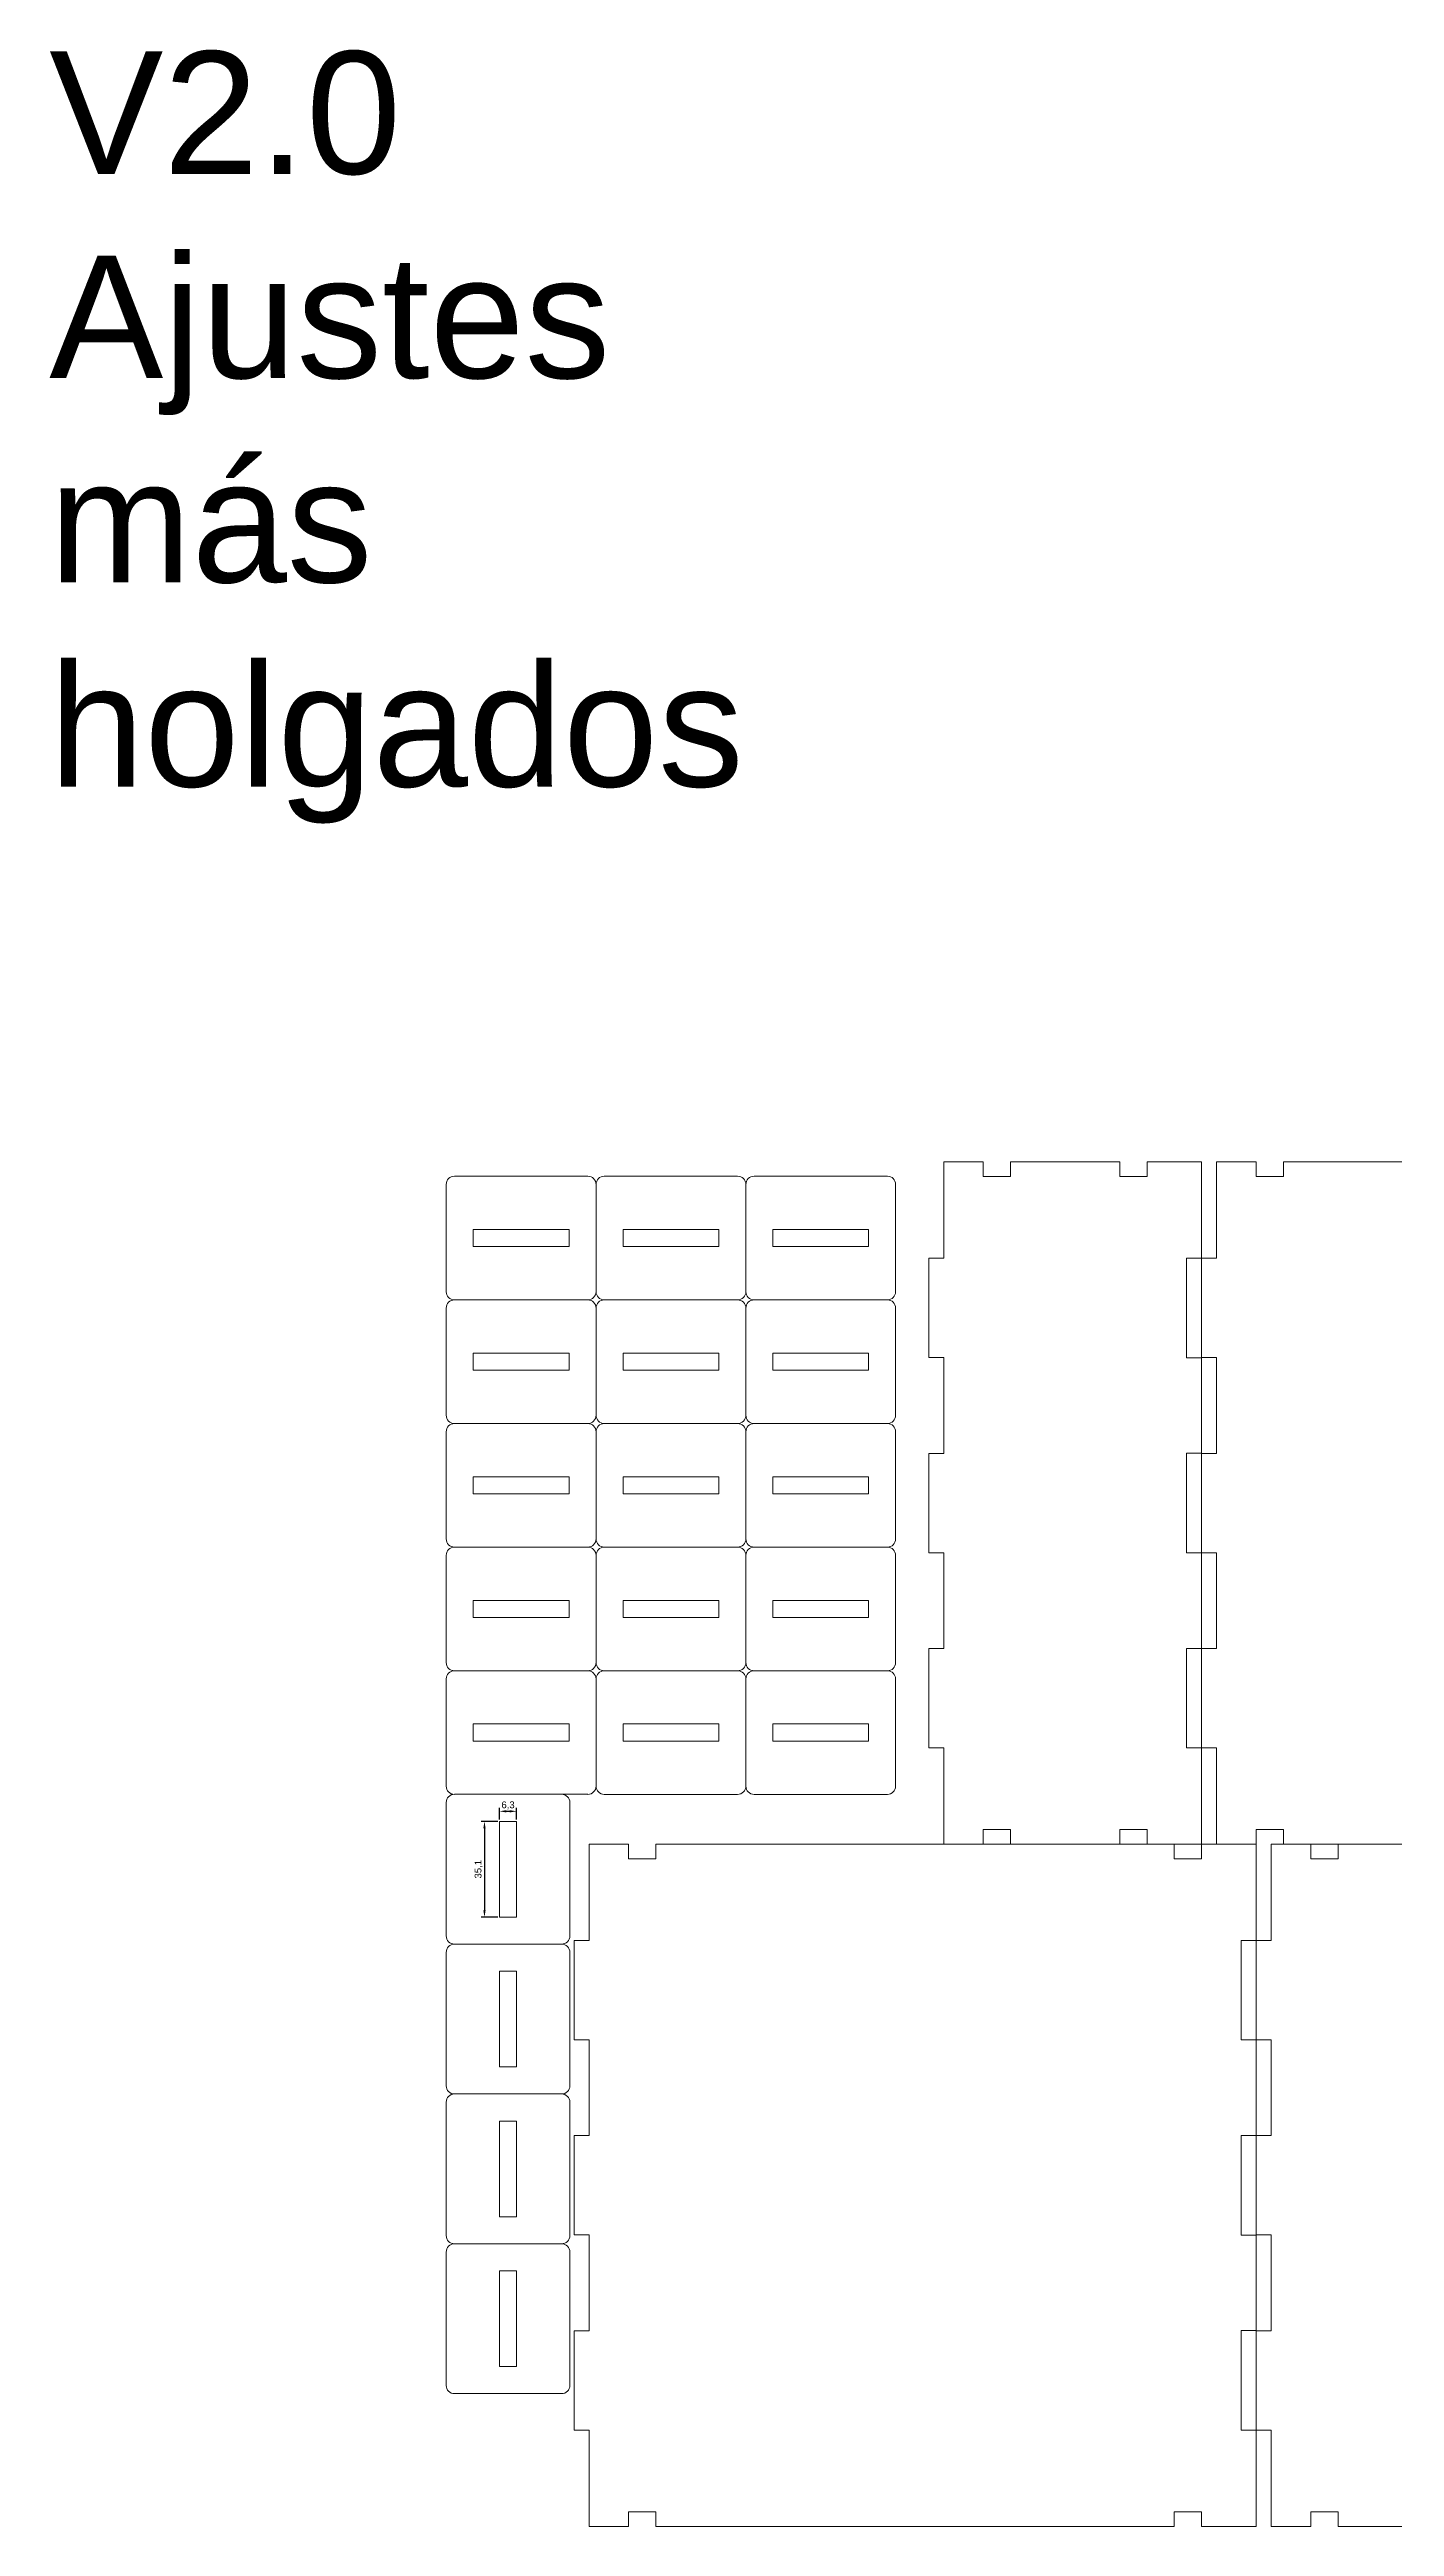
# Model space of a CAD drawing. Header units: millimetres. Extents: x 883 to 14654, y 5219 to 8318.
# Drawn here: x 6245 to 6738, y 7246 to 8153 of the extents above; entities that cross this region are included whole.
import ezdxf

# ---------------------------------------------------------------- set-up
doc = ezdxf.new("R2010")
doc.units = ezdxf.units.MM
doc.header["$LTSCALE"] = 0.05
doc.header["$PDMODE"] = 35
doc.header["$PDSIZE"] = 2
doc.layers.add('Corte', color=1, linetype='Continuous', lineweight=5)
doc.styles.get("Standard").update_dxf_attribs({"font": 'arial.ttf'})
doc.dimstyles.new('ISO-25', dxfattribs={"dimtxt": 2.5, "dimasz": 2.5, "dimexe": 1.25, "dimexo": 0.625, "dimtad": 1, "dimtxsty": 'Standard', "dimcen": 2.5, "dimadec": 0, "dimazin": 0, "dimtfac": 1, "dimtmove": 0, "dimatfit": 3, "dimfxl": 1, "dimarcsym": 0})

# ---------------------------------------------------------------- blocks, each defined once
blk = doc.blocks.new('*D14')
at = {"layer": 'Corte', "color": 0, "linetype": 'Continuous', "lineweight": -2, "transparency": 16777216}
for p, q in [((6409.89, 7504.76), (6409.89, 7509.07)), ((6412.39, 7507.82), (6413.69, 7507.82)), ((6416.19, 7504.76), (6416.19, 7509.07))]:
    blk.add_line(p, q, dxfattribs=at)
at = {"layer": 'Corte', "color": 0, "linetype": 'Continuous', "lineweight": 5, "transparency": 16777216}
for points in [[(6412.39, 7508.23), (6412.39, 7507.4), (6409.89, 7507.82)], [(6413.69, 7508.23), (6413.69, 7507.4), (6416.19, 7507.82)]]:
    blk.add_solid(points, dxfattribs=at)
at = {"layer": 'Defpoints', "color": 0, "linetype": 'Continuous', "lineweight": 5, "transparency": 16777216}
for p in [(6416.19, 7507.82), (6409.89, 7504.14), (6416.19, 7504.14)]:
    blk.add_point(p, dxfattribs=at)
at = {"layer": 'Corte', "color": 0, "linetype": 'Continuous', "lineweight": 5, "transparency": 16777216, "insert": (6413.04, 7509.95), "char_height": 2.5, "attachment_point": 5}
blk.add_mtext('6,3', dxfattribs=at)
blk = doc.blocks.new('*D15')
at = {"layer": 'Corte', "color": 0, "linetype": 'Continuous', "lineweight": -2, "transparency": 16777216}
for p, q in [((6409.27, 7504.14), (6403.15, 7504.14)), ((6404.4, 7501.64), (6404.4, 7471.54)), ((6409.27, 7469.04), (6403.15, 7469.04))]:
    blk.add_line(p, q, dxfattribs=at)
at = {"layer": 'Corte', "color": 0, "linetype": 'Continuous', "lineweight": 5, "transparency": 16777216}
for points in [[(6403.99, 7501.64), (6404.82, 7501.64), (6404.4, 7504.14)], [(6403.99, 7471.54), (6404.82, 7471.54), (6404.4, 7469.04)]]:
    blk.add_solid(points, dxfattribs=at)
at = {"layer": 'Defpoints', "color": 0, "linetype": 'Continuous', "lineweight": 5, "transparency": 16777216}
for p in [(6409.89, 7504.14), (6404.4, 7469.04), (6409.89, 7469.04)]:
    blk.add_point(p, dxfattribs=at)
at = {"layer": 'Corte', "color": 0, "linetype": 'Continuous', "lineweight": 5, "transparency": 16777216, "insert": (6402.28, 7486.59), "char_height": 2.5, "attachment_point": 5, "rotation": 90}
blk.add_mtext('35,1', dxfattribs=at)

msp = doc.modelspace()

# ---------------------------------------------------------------- linework, layer by layer
at = {"layer": 'Corte', "color": 1, "linetype": 'Continuous', "lineweight": 5}
for p, q in [((6572.722, 7745.776), (6572.722, 7710.476)), ((6572.722, 7745.776), (6587.222, 7745.776)), ((6587.222, 7745.776), (6587.222, 7740.376)), ((6597.222, 7740.376), (6597.222, 7745.776)), ((6597.222, 7745.776), (6637.222, 7745.776)), ((6637.222, 7740.376), (6637.222, 7745.776)), ((6647.222, 7745.776), (6667.222, 7745.776)), ((6647.222, 7745.776), (6647.222, 7740.376)), ((6667.222, 7710.526), (6667.222, 7745.776)), ((6672.722, 7745.776), (6672.722, 7710.476)), ((6672.722, 7745.776), (6687.222, 7745.776)), ((6687.222, 7745.776), (6687.222, 7740.376)), ((6697.222, 7745.776), (7187.222, 7745.776)), ((6697.222, 7740.376), (6697.222, 7745.776)), ((6390.392, 7717.864), (6390.392, 7737.514)), ((6393.392, 7740.514), (6442.292, 7740.514)), ((6445.292, 7717.864), (6445.292, 7737.514)), ((6497.192, 7740.514), (6448.292, 7740.514)), ((6500.192, 7717.864), (6500.192, 7737.514)), ((6503.192, 7740.514), (6552.092, 7740.514)), ((6555.092, 7717.864), (6555.092, 7737.514)), ((6587.222, 7740.376), (6597.222, 7740.376)), ((6647.222, 7740.376), (6637.222, 7740.376)), ((6687.222, 7740.376), (6697.222, 7740.376)), ((6390.392, 7717.864), (6390.392, 7698.214)), ((6445.292, 7717.864), (6445.292, 7698.214)), ((6500.192, 7717.864), (6500.192, 7698.214)), ((6555.092, 7717.864), (6555.092, 7698.214)), ((6572.722, 7710.476), (6567.222, 7710.476)), ((6567.222, 7710.476), (6567.222, 7674.076)), ((6672.722, 7710.476), (6667.222, 7710.476)), ((6667.222, 7710.476), (6667.222, 7674.076)), ((6390.392, 7672.564), (6390.392, 7692.214)), ((6393.392, 7695.214), (6442.292, 7695.214)), ((6445.292, 7672.564), (6445.292, 7692.214)), ((6497.192, 7695.214), (6448.292, 7695.214)), ((6500.192, 7672.564), (6500.192, 7692.214)), ((6503.192, 7695.214), (6552.092, 7695.214)), ((6555.092, 7672.564), (6555.092, 7692.214)), ((6390.392, 7672.564), (6390.392, 7652.914)), ((6445.292, 7672.564), (6445.292, 7652.914)), ((6500.192, 7672.564), (6500.192, 7652.914)), ((6555.092, 7672.564), (6555.092, 7652.914)), ((6567.222, 7674.076), (6572.722, 7674.076)), ((6572.722, 7674.076), (6572.722, 7638.976)), ((6667.222, 7674.076), (6672.722, 7674.076)), ((6667.222, 7639.026), (6667.222, 7674.026)), ((6672.722, 7674.076), (6672.722, 7638.976)), ((6390.392, 7627.264), (6390.392, 7646.914)), ((6393.392, 7649.914), (6442.292, 7649.914)), ((6445.292, 7627.264), (6445.292, 7646.914)), ((6497.192, 7649.914), (6448.292, 7649.914)), ((6500.192, 7627.264), (6500.192, 7646.914)), ((6503.192, 7649.914), (6552.092, 7649.914)), ((6555.092, 7627.264), (6555.092, 7646.914)), ((6572.722, 7638.976), (6567.222, 7638.976)), ((6567.222, 7638.976), (6567.222, 7602.576)), ((6672.722, 7638.976), (6667.222, 7638.976)), ((6667.222, 7638.976), (6667.222, 7602.576)), ((6390.392, 7627.264), (6390.392, 7607.614)), ((6445.292, 7627.264), (6445.292, 7607.614)), ((6500.192, 7627.264), (6500.192, 7607.614)), ((6555.092, 7627.264), (6555.092, 7607.614)), ((6390.392, 7581.964), (6390.392, 7601.614)), ((6393.392, 7604.614), (6442.292, 7604.614)), ((6445.292, 7581.964), (6445.292, 7601.614)), ((6497.192, 7604.614), (6448.292, 7604.614)), ((6500.192, 7581.964), (6500.192, 7601.614)), ((6503.192, 7604.614), (6552.092, 7604.614)), ((6555.092, 7581.964), (6555.092, 7601.614)), ((6567.222, 7602.576), (6572.722, 7602.576)), ((6572.722, 7602.576), (6572.722, 7567.476)), ((6667.222, 7602.576), (6672.722, 7602.576)), ((6667.222, 7567.526), (6667.222, 7602.526)), ((6672.722, 7602.576), (6672.722, 7567.476)), ((6390.392, 7581.964), (6390.392, 7562.314)), ((6445.292, 7581.964), (6445.292, 7562.314)), ((6500.192, 7581.964), (6500.192, 7562.314)), ((6555.092, 7581.964), (6555.092, 7562.314)), ((6567.222, 7531.076), (6567.222, 7567.476)), ((6567.222, 7567.476), (6572.722, 7567.476)), ((6667.222, 7531.076), (6667.222, 7567.476)), ((6667.222, 7567.476), (6672.722, 7567.476)), ((6390.392, 7536.664), (6390.392, 7556.314)), ((6393.392, 7559.314), (6442.292, 7559.314)), ((6445.292, 7536.664), (6445.292, 7556.314)), ((6497.192, 7559.314), (6448.292, 7559.314)), ((6500.192, 7536.664), (6500.192, 7556.314)), ((6503.192, 7559.314), (6552.092, 7559.314)), ((6555.092, 7536.664), (6555.092, 7556.314)), ((6390.392, 7536.664), (6390.392, 7517.014)), ((6445.292, 7536.664), (6445.292, 7517.014)), ((6500.192, 7536.664), (6500.192, 7517.014)), ((6555.092, 7536.664), (6555.092, 7517.014)), ((6572.722, 7531.076), (6567.222, 7531.076)), ((6572.722, 7495.776), (6572.722, 7531.076)), ((6672.722, 7531.076), (6667.222, 7531.076)), ((6667.222, 7495.776), (6667.222, 7531.026)), ((6672.722, 7495.776), (6672.722, 7531.076)), ((6390.392, 7511.04), (6390.392, 7462.14)), ((6393.392, 7514.04), (6442.292, 7514.04)), ((6435.692, 7511.04), (6435.692, 7462.14)), ((6497.192, 7514.014), (6448.292, 7514.014)), ((6503.192, 7514.014), (6552.092, 7514.014)), ((6587.222, 7495.776), (6587.222, 7501.176)), ((6587.222, 7501.176), (6597.222, 7501.176)), ((6597.222, 7501.176), (6597.222, 7495.776)), ((6647.222, 7501.176), (6637.222, 7501.176)), ((6637.222, 7501.176), (6637.222, 7495.776)), ((6647.222, 7495.776), (6647.222, 7501.176)), ((6687.222, 7495.776), (6687.222, 7501.176)), ((6687.222, 7501.176), (6697.222, 7501.176)), ((6697.222, 7501.176), (6697.222, 7495.776)), ((6442.722, 7495.776), (6442.722, 7460.476)), ((6442.722, 7495.776), (6457.222, 7495.776)), ((6457.222, 7495.776), (6457.222, 7490.376)), ((6457.222, 7490.376), (6467.222, 7490.376)), ((6467.222, 7490.376), (6467.222, 7495.776)), ((6467.222, 7495.776), (6657.222, 7495.776)), ((6572.722, 7495.776), (6587.222, 7495.776)), ((6597.222, 7495.776), (6637.222, 7495.776)), ((6647.222, 7495.776), (6667.222, 7495.776)), ((6657.222, 7490.376), (6657.222, 7495.776)), ((6667.222, 7490.376), (6657.222, 7490.376)), ((6667.222, 7495.776), (6687.222, 7495.776)), ((6667.222, 7495.776), (6667.222, 7490.376)), ((6672.722, 7495.776), (6687.222, 7495.776)), ((6687.222, 7460.526), (6687.222, 7495.776)), ((6692.722, 7495.776), (6707.222, 7495.776)), ((6692.722, 7495.776), (6692.722, 7460.476)), ((6707.222, 7495.776), (6707.222, 7490.376)), ((6707.222, 7495.776), (6717.222, 7495.776)), ((6707.222, 7490.376), (6717.222, 7490.376)), ((6717.222, 7495.776), (6781.772, 7495.776)), ((6717.222, 7490.376), (6717.222, 7495.776)), ((6442.722, 7460.476), (6437.222, 7460.476)), ((6437.222, 7460.476), (6437.222, 7424.076)), ((6692.722, 7460.476), (6687.222, 7460.476)), ((6687.222, 7460.476), (6687.222, 7424.076)), ((6390.392, 7407.24), (6390.392, 7456.14)), ((6413.042, 7459.14), (6393.392, 7459.14)), ((6413.042, 7459.14), (6432.692, 7459.14)), ((6435.692, 7407.24), (6435.692, 7456.14)), ((6437.222, 7424.076), (6442.722, 7424.076)), ((6442.722, 7424.076), (6442.722, 7388.976)), ((6687.222, 7424.076), (6692.722, 7424.076)), ((6687.222, 7389.026), (6687.222, 7424.026)), ((6692.722, 7424.076), (6692.722, 7388.976)), ((6390.392, 7401.24), (6390.392, 7352.34)), ((6413.042, 7404.24), (6393.392, 7404.24)), ((6413.042, 7404.24), (6432.692, 7404.24)), ((6435.692, 7401.24), (6435.692, 7352.34)), ((6442.722, 7388.976), (6437.222, 7388.976)), ((6437.222, 7388.976), (6437.222, 7352.576)), ((6692.722, 7388.976), (6687.222, 7388.976)), ((6687.222, 7388.976), (6687.222, 7352.576)), ((6437.222, 7352.576), (6442.722, 7352.576)), ((6442.722, 7352.576), (6442.722, 7317.476)), ((6687.222, 7352.576), (6692.722, 7352.576)), ((6687.222, 7317.526), (6687.222, 7352.526)), ((6692.722, 7352.576), (6692.722, 7317.476)), ((6390.392, 7297.44), (6390.392, 7346.34)), ((6413.042, 7349.34), (6393.392, 7349.34)), ((6413.042, 7349.34), (6432.692, 7349.34)), ((6435.692, 7297.44), (6435.692, 7346.34)), ((6437.222, 7281.076), (6437.222, 7317.476)), ((6437.222, 7317.476), (6442.722, 7317.476)), ((6687.222, 7281.076), (6687.222, 7317.476)), ((6687.222, 7317.476), (6692.722, 7317.476)), ((6413.042, 7294.44), (6393.392, 7294.44)), ((6413.042, 7294.44), (6432.692, 7294.44)), ((6442.722, 7281.076), (6437.222, 7281.076)), ((6442.722, 7245.776), (6442.722, 7281.076)), ((6692.722, 7281.076), (6687.222, 7281.076)), ((6687.222, 7245.776), (6687.222, 7281.026)), ((6692.722, 7245.776), (6692.722, 7281.076)), ((6442.722, 7245.776), (6457.222, 7245.776)), ((6457.222, 7245.776), (6457.222, 7251.176)), ((6457.222, 7251.176), (6467.222, 7251.176)), ((6467.222, 7251.176), (6467.222, 7245.776)), ((6467.222, 7245.776), (6657.222, 7245.776)), ((6667.222, 7251.176), (6657.222, 7251.176)), ((6657.222, 7251.176), (6657.222, 7245.776)), ((6667.222, 7245.776), (6667.222, 7251.176)), ((6667.222, 7245.776), (6687.222, 7245.776)), ((6692.722, 7245.776), (6707.222, 7245.776)), ((6707.222, 7245.776), (6707.222, 7251.176)), ((6707.222, 7251.176), (6717.222, 7251.176)), ((6717.222, 7251.176), (6717.222, 7245.776)), ((6717.222, 7245.776), (7157.222, 7245.776))]:
    msp.add_line(p, q, dxfattribs=at)
at = {"layer": 'Corte', "linetype": 'Continuous', "lineweight": 5}
for p, q in [((6400.292, 7721.014), (6435.392, 7721.014)), ((6400.292, 7714.714), (6400.292, 7721.014)), ((6435.392, 7714.714), (6400.292, 7714.714)), ((6435.392, 7721.014), (6435.392, 7714.714)), ((6490.292, 7721.014), (6455.192, 7721.014)), ((6455.192, 7721.014), (6455.192, 7714.714)), ((6455.192, 7714.714), (6490.292, 7714.714)), ((6490.292, 7714.714), (6490.292, 7721.014)), ((6510.092, 7721.014), (6545.192, 7721.014)), ((6510.092, 7714.714), (6510.092, 7721.014)), ((6545.192, 7714.714), (6510.092, 7714.714)), ((6545.192, 7721.014), (6545.192, 7714.714)), ((6661.722, 7710.526), (6667.222, 7710.526)), ((6661.722, 7710.526), (6661.722, 7674.026)), ((6435.392, 7675.714), (6400.292, 7675.714)), ((6400.292, 7675.714), (6400.292, 7669.414)), ((6400.292, 7669.414), (6435.392, 7669.414)), ((6435.392, 7669.414), (6435.392, 7675.714)), ((6455.192, 7669.414), (6455.192, 7675.714)), ((6455.192, 7675.714), (6490.292, 7675.714)), ((6490.292, 7669.414), (6455.192, 7669.414)), ((6490.292, 7675.714), (6490.292, 7669.414)), ((6545.192, 7675.714), (6510.092, 7675.714)), ((6510.092, 7675.714), (6510.092, 7669.414)), ((6510.092, 7669.414), (6545.192, 7669.414)), ((6545.192, 7669.414), (6545.192, 7675.714)), ((6661.722, 7674.026), (6667.222, 7674.026)), ((6661.722, 7639.026), (6667.222, 7639.026)), ((6661.722, 7602.526), (6661.722, 7639.026)), ((6400.292, 7630.414), (6435.392, 7630.414)), ((6400.292, 7624.114), (6400.292, 7630.414)), ((6435.392, 7624.114), (6400.292, 7624.114)), ((6435.392, 7630.414), (6435.392, 7624.114)), ((6490.292, 7630.414), (6455.192, 7630.414)), ((6455.192, 7630.414), (6455.192, 7624.114)), ((6455.192, 7624.114), (6490.292, 7624.114)), ((6490.292, 7624.114), (6490.292, 7630.414)), ((6510.092, 7630.414), (6545.192, 7630.414)), ((6510.092, 7624.114), (6510.092, 7630.414)), ((6545.192, 7624.114), (6510.092, 7624.114)), ((6545.192, 7630.414), (6545.192, 7624.114)), ((6661.722, 7602.526), (6667.222, 7602.526)), ((6435.392, 7585.114), (6400.292, 7585.114)), ((6400.292, 7585.114), (6400.292, 7578.814)), ((6400.292, 7578.814), (6435.392, 7578.814)), ((6435.392, 7578.814), (6435.392, 7585.114)), ((6455.192, 7578.814), (6455.192, 7585.114)), ((6455.192, 7585.114), (6490.292, 7585.114)), ((6490.292, 7578.814), (6455.192, 7578.814)), ((6490.292, 7585.114), (6490.292, 7578.814)), ((6545.192, 7585.114), (6510.092, 7585.114)), ((6510.092, 7585.114), (6510.092, 7578.814)), ((6510.092, 7578.814), (6545.192, 7578.814)), ((6545.192, 7578.814), (6545.192, 7585.114)), ((6661.722, 7567.526), (6667.222, 7567.526)), ((6661.722, 7567.526), (6661.722, 7531.026)), ((6400.292, 7539.814), (6435.392, 7539.814)), ((6400.292, 7533.514), (6400.292, 7539.814)), ((6435.392, 7533.514), (6400.292, 7533.514)), ((6435.392, 7539.814), (6435.392, 7533.514)), ((6490.292, 7539.814), (6455.192, 7539.814)), ((6455.192, 7539.814), (6455.192, 7533.514)), ((6455.192, 7533.514), (6490.292, 7533.514)), ((6490.292, 7533.514), (6490.292, 7539.814)), ((6510.092, 7539.814), (6545.192, 7539.814)), ((6510.092, 7533.514), (6510.092, 7539.814)), ((6545.192, 7533.514), (6510.092, 7533.514)), ((6545.192, 7539.814), (6545.192, 7533.514)), ((6661.722, 7531.026), (6667.222, 7531.026)), ((6409.892, 7469.04), (6409.892, 7504.14)), ((6409.892, 7504.14), (6416.192, 7504.14)), ((6416.192, 7504.14), (6416.192, 7469.04)), ((6416.192, 7469.04), (6409.892, 7469.04)), ((6681.722, 7460.526), (6687.222, 7460.526)), ((6681.722, 7460.526), (6681.722, 7424.026)), ((6409.892, 7414.14), (6409.892, 7449.24)), ((6409.892, 7449.24), (6416.192, 7449.24)), ((6416.192, 7449.24), (6416.192, 7414.14)), ((6681.722, 7424.026), (6687.222, 7424.026)), ((6416.192, 7414.14), (6409.892, 7414.14)), ((6409.892, 7359.24), (6409.892, 7394.34)), ((6409.892, 7394.34), (6416.192, 7394.34)), ((6416.192, 7394.34), (6416.192, 7359.24)), ((6681.722, 7389.026), (6687.222, 7389.026)), ((6681.722, 7352.526), (6681.722, 7389.026)), ((6416.192, 7359.24), (6409.892, 7359.24)), ((6681.722, 7352.526), (6687.222, 7352.526)), ((6409.892, 7304.34), (6409.892, 7339.44)), ((6409.892, 7339.44), (6416.192, 7339.44)), ((6416.192, 7339.44), (6416.192, 7304.34)), ((6681.722, 7317.526), (6687.222, 7317.526)), ((6681.722, 7317.526), (6681.722, 7281.026)), ((6416.192, 7304.34), (6409.892, 7304.34)), ((6681.722, 7281.026), (6687.222, 7281.026))]:
    msp.add_line(p, q, dxfattribs=at)
at = {"layer": 'Corte', "color": 1, "linetype": 'Continuous', "lineweight": 5}
for centre, start, end in [((6393.392, 7737.514), 90, 180), ((6442.292, 7737.514), 0, 90), ((6448.292, 7737.514), 90, 180), ((6497.192, 7737.514), 0, 90), ((6503.192, 7737.514), 90, 180), ((6552.092, 7737.514), 0, 90), ((6393.392, 7698.214), 180, 270), ((6442.292, 7698.214), 270, 0), ((6448.292, 7698.214), 180, 270), ((6497.192, 7698.214), 270, 0), ((6503.192, 7698.214), 180, 270), ((6552.092, 7698.214), 270, 0), ((6393.392, 7692.214), 90, 180), ((6442.292, 7692.214), 0, 90), ((6448.292, 7692.214), 90, 180), ((6497.192, 7692.214), 0, 90), ((6503.192, 7692.214), 90, 180), ((6552.092, 7692.214), 0, 90), ((6393.392, 7652.914), 180, 270), ((6442.292, 7652.914), 270, 0), ((6448.292, 7652.914), 180, 270), ((6497.192, 7652.914), 270, 0), ((6503.192, 7652.914), 180, 270), ((6552.092, 7652.914), 270, 0), ((6393.392, 7646.914), 90, 180), ((6442.292, 7646.914), 0, 90), ((6448.292, 7646.914), 90, 180), ((6497.192, 7646.914), 0, 90), ((6503.192, 7646.914), 90, 180), ((6552.092, 7646.914), 0, 90), ((6393.392, 7607.614), 180, 270), ((6442.292, 7607.614), 270, 0), ((6448.292, 7607.614), 180, 270), ((6497.192, 7607.614), 270, 0), ((6503.192, 7607.614), 180, 270), ((6552.092, 7607.614), 270, 0), ((6393.392, 7601.614), 90, 180), ((6442.292, 7601.614), 0, 90), ((6448.292, 7601.614), 90, 180), ((6497.192, 7601.614), 0, 90), ((6503.192, 7601.614), 90, 180), ((6552.092, 7601.614), 0, 90), ((6393.392, 7562.314), 180, 270), ((6442.292, 7562.314), 270, 0), ((6448.292, 7562.314), 180, 270), ((6497.192, 7562.314), 270, 0), ((6503.192, 7562.314), 180, 270), ((6552.092, 7562.314), 270, 0), ((6393.392, 7556.314), 90, 180), ((6442.292, 7556.314), 0, 90), ((6448.292, 7556.314), 90, 180), ((6497.192, 7556.314), 0, 90), ((6503.192, 7556.314), 90, 180), ((6552.092, 7556.314), 0, 90), ((6393.392, 7517.014), 180, 270), ((6442.292, 7517.014), 270, 0), ((6448.292, 7517.014), 180, 270), ((6497.192, 7517.014), 270, 0), ((6503.192, 7517.014), 180, 270), ((6552.092, 7517.014), 270, 0), ((6393.392, 7511.04), 90, 180), ((6432.692, 7511.04), 0, 90), ((6393.392, 7462.14), 180, 270), ((6432.692, 7462.14), 270, 0), ((6393.392, 7456.14), 90, 180), ((6432.692, 7456.14), 0, 90), ((6393.392, 7407.24), 180, 270), ((6432.692, 7407.24), 270, 0), ((6393.392, 7401.24), 90, 180), ((6432.692, 7401.24), 0, 90), ((6393.392, 7352.34), 180, 270), ((6432.692, 7352.34), 270, 0), ((6393.392, 7346.34), 90, 180), ((6432.692, 7346.34), 0, 90), ((6393.392, 7297.44), 180, 270), ((6432.692, 7297.44), 270, 0)]:
    msp.add_arc(centre, 3, start, end, dxfattribs=at)

# ---------------------------------------------------------------- texts
at = {"layer": 'Corte', "color": 4, "linetype": 'Continuous', "lineweight": 5, "insert": (6244.877, 8152.686), "char_height": 44.89215, "attachment_point": 1}
msp.add_mtext_dynamic_manual_height_columns('V2.0 Ajustes más holgados', width=51.27427, gutter_width=224.461, heights=[0], dxfattribs=at)

# ---------------------------------------------------------------- dimensions: what is measured, and where the dimension line sits
at = {"layer": 'Corte', "color": 4, "linetype": 'Continuous', "lineweight": 5}
dim = msp.add_linear_dim(base=(6416.192, 7507.818), p1=(6409.892, 7504.14), p2=(6416.192, 7504.14), dimstyle='ISO-25', dxfattribs=at)
dim.commit()
dim.dimension.update_dxf_attribs({"geometry": '*D14', "text_midpoint": (6413.042, 7509.945)})
dim = msp.add_linear_dim(base=(6404.405, 7469.04), p1=(6409.892, 7504.14), p2=(6409.892, 7469.04), angle=90, dimstyle='ISO-25', dxfattribs=at)
dim.commit()
dim.dimension.update_dxf_attribs({"geometry": '*D15', "text_midpoint": (6402.278, 7486.59)})

doc.saveas('drawing.dxf')
